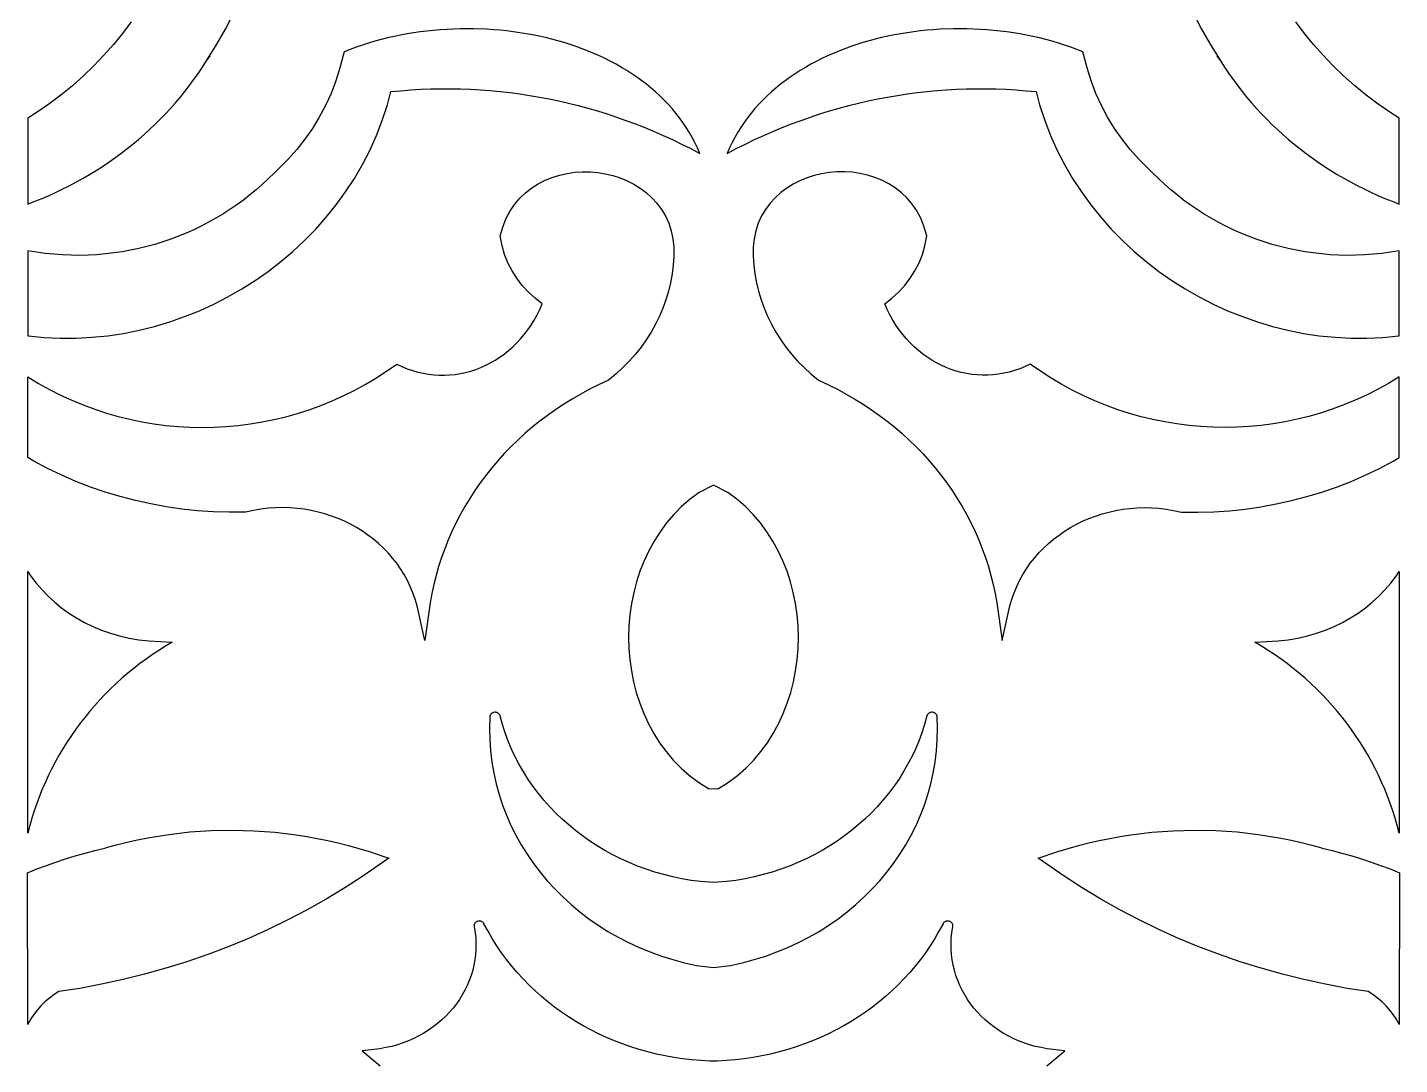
# Model space of a CAD drawing. Extents: x -1917 to -261, y -485 to 605.
# Drawn here: x -873.6 to -791.6, y -129.4 to -67.4 of the extents above; entities that cross this region are included whole.
import ezdxf

# ---------------------------------------------------------------- set-up
doc = ezdxf.new("R2010")
doc.units = 0
doc.layers.add('LAYER_1', color=18, linetype='CONTINUOUS')

msp = doc.modelspace()

# ---------------------------------------------------------------- linework, layer by layer
at = {"layer": 'LAYER_1'}
for points in [[(-867.415, -67.104), (-867.922, -67.783), (-868.461, -68.446), (-869.031, -69.091), (-869.631, -69.717), (-870.262, -70.324), (-870.922, -70.91), (-871.612, -71.474), (-872.33, -72.015), (-873.076, -72.532), (-873.587, -72.856), (-873.586, -77.98), (-873.156, -77.817), (-872.731, -77.646), (-872.31, -77.466), (-871.894, -77.278), (-871.482, -77.081), (-871.076, -76.876), (-870.674, -76.663), (-870.278, -76.442), (-869.887, -76.213), (-869.501, -75.977), (-869.122, -75.733), (-868.748, -75.481), (-868.38, -75.223), (-868.018, -74.957), (-867.662, -74.684), (-867.313, -74.405), (-866.97, -74.118), (-866.634, -73.826), (-866.305, -73.527), (-865.983, -73.221), (-865.668, -72.91), (-865.36, -72.592), (-865.059, -72.269), (-864.767, -71.94), (-864.481, -71.606), (-864.204, -71.266), (-863.935, -70.921), (-863.674, -70.57), (-863.421, -70.215), (-863.176, -69.855), (-862.941, -69.49), (-862.714, -69.121), (-862.837, -69.321), (-862.282, -68.434), (-861.766, -67.527), (-861.29, -66.601)], [(-803.928, -66.601), (-803.452, -67.527), (-802.936, -68.434), (-802.381, -69.321), (-802.505, -69.121), (-802.278, -69.49), (-802.042, -69.855), (-801.798, -70.215), (-801.545, -70.57), (-801.284, -70.921), (-801.014, -71.266), (-800.737, -71.606), (-800.452, -71.94), (-800.159, -72.269), (-799.859, -72.592), (-799.551, -72.91), (-799.236, -73.221), (-798.914, -73.527), (-798.584, -73.826), (-798.248, -74.118), (-797.906, -74.405), (-797.556, -74.684), (-797.201, -74.957), (-796.839, -75.223), (-796.471, -75.481), (-796.097, -75.733), (-795.717, -75.977), (-795.332, -76.213), (-794.941, -76.442), (-794.544, -76.663), (-794.143, -76.876), (-793.736, -77.081), (-793.325, -77.278), (-792.909, -77.466), (-792.488, -77.646), (-792.062, -77.817), (-791.633, -77.98), (-791.632, -72.856), (-792.142, -72.532), (-792.889, -72.015), (-793.607, -71.474), (-794.296, -70.91), (-794.957, -70.324), (-795.587, -69.717), (-796.188, -69.091), (-796.758, -68.446), (-797.296, -67.783), (-797.803, -67.104)], [(-812.692, -129.483), (-811.622, -128.586), (-812.677, -128.456), (-813.035, -128.394), (-813.386, -128.316), (-813.729, -128.222), (-814.063, -128.112), (-814.387, -127.987), (-814.703, -127.848), (-815.008, -127.695), (-815.303, -127.529), (-815.588, -127.349), (-815.861, -127.158), (-816.123, -126.954), (-816.373, -126.739), (-816.611, -126.513), (-816.836, -126.277), (-817.048, -126.031), (-817.246, -125.776), (-817.43, -125.512), (-817.6, -125.24), (-817.755, -124.96), (-817.894, -124.673), (-818.018, -124.379), (-818.126, -124.079), (-818.218, -123.773), (-818.293, -123.462), (-818.35, -123.146), (-818.39, -122.826), (-818.412, -122.502), (-818.416, -122.175), (-818.4, -121.845), (-818.366, -121.513), (-818.31, -121.171), (-818.306, -121.111), (-818.313, -121.055), (-818.33, -121.005), (-818.356, -120.96), (-818.389, -120.921), (-818.428, -120.889), (-818.473, -120.863), (-818.521, -120.844), (-818.572, -120.832), (-818.624, -120.828), (-818.676, -120.833), (-818.726, -120.846), (-818.775, -120.868), (-818.819, -120.899), (-818.859, -120.94), (-818.893, -120.991), (-819.135, -121.443), (-819.39, -121.881), (-819.66, -122.308), (-819.945, -122.725), (-820.245, -123.132), (-820.558, -123.527), (-820.886, -123.911), (-821.226, -124.284), (-821.58, -124.645), (-821.946, -124.994), (-822.324, -125.332), (-822.714, -125.656), (-823.115, -125.969), (-823.527, -126.268), (-823.95, -126.555), (-824.384, -126.828), (-824.827, -127.087), (-825.279, -127.333), (-825.741, -127.565), (-826.211, -127.782), (-826.69, -127.985), (-827.177, -128.174), (-827.671, -128.347), (-828.172, -128.505), (-828.68, -128.648), (-829.195, -128.775), (-829.715, -128.886), (-830.242, -128.981), (-830.773, -129.059), (-831.309, -129.121), (-831.85, -129.166), (-832.384, -129.193), (-832.609, -129.193), (-832.835, -129.193), (-833.368, -129.166), (-833.909, -129.121), (-834.445, -129.059), (-834.977, -128.981), (-835.503, -128.886), (-836.024, -128.775), (-836.538, -128.648), (-837.046, -128.505), (-837.548, -128.347), (-838.042, -128.174), (-838.529, -127.985), (-839.007, -127.782), (-839.478, -127.565), (-839.939, -127.333), (-840.392, -127.087), (-840.835, -126.828), (-841.268, -126.555), (-841.691, -126.268), (-842.103, -125.969), (-842.505, -125.656), (-842.895, -125.332), (-843.273, -124.994), (-843.639, -124.645), (-843.992, -124.284), (-844.333, -123.911), (-844.66, -123.527), (-844.974, -123.132), (-845.273, -122.725), (-845.558, -122.308), (-845.829, -121.881), (-846.084, -121.443), (-846.326, -120.991), (-846.359, -120.94), (-846.399, -120.899), (-846.444, -120.868), (-846.492, -120.846), (-846.543, -120.833), (-846.595, -120.828), (-846.647, -120.832), (-846.698, -120.844), (-846.746, -120.863), (-846.79, -120.889), (-846.83, -120.921), (-846.863, -120.96), (-846.889, -121.005), (-846.906, -121.055), (-846.913, -121.111), (-846.909, -121.171), (-846.853, -121.513), (-846.818, -121.845), (-846.803, -122.175), (-846.806, -122.502), (-846.828, -122.826), (-846.868, -123.146), (-846.926, -123.462), (-847, -123.773), (-847.092, -124.079), (-847.2, -124.379), (-847.324, -124.673), (-847.464, -124.96), (-847.619, -125.24), (-847.789, -125.512), (-847.973, -125.776), (-848.171, -126.031), (-848.383, -126.277), (-848.608, -126.513), (-848.845, -126.739), (-849.095, -126.954), (-849.357, -127.158), (-849.631, -127.349), (-849.915, -127.529), (-850.21, -127.695), (-850.516, -127.848), (-850.831, -127.987), (-851.156, -128.112), (-851.49, -128.222), (-851.832, -128.316), (-852.183, -128.394), (-852.542, -128.456), (-853.597, -128.586), (-852.526, -129.483)]]:
    msp.add_lwpolyline(points, dxfattribs=at)
for points in [[(-873.587, -85.853), (-873.563, -85.857), (-872.61, -85.952), (-871.656, -85.998), (-870.703, -85.996), (-869.753, -85.947), (-868.807, -85.851), (-867.868, -85.709), (-866.937, -85.524), (-866.016, -85.294), (-865.106, -85.023), (-864.21, -84.709), (-863.33, -84.355), (-862.466, -83.961), (-861.621, -83.528), (-860.797, -83.057), (-859.994, -82.549), (-859.216, -82.005), (-858.464, -81.425), (-857.739, -80.812), (-857.044, -80.164), (-856.38, -79.485), (-855.748, -78.773), (-855.152, -78.031), (-854.592, -77.259), (-854.07, -76.458), (-853.588, -75.629), (-853.148, -74.774), (-852.752, -73.891), (-852.402, -72.984), (-852.098, -72.053), (-851.889, -71.267), (-851.294, -71.209), (-850.699, -71.163), (-850.104, -71.127), (-849.509, -71.104), (-848.914, -71.091), (-848.32, -71.09), (-847.726, -71.1), (-847.133, -71.122), (-846.54, -71.155), (-845.949, -71.199), (-845.359, -71.254), (-844.769, -71.321), (-844.182, -71.398), (-843.595, -71.487), (-843.01, -71.587), (-842.427, -71.698), (-841.846, -71.82), (-841.266, -71.953), (-840.689, -72.097), (-840.114, -72.252), (-839.541, -72.418), (-838.971, -72.594), (-838.403, -72.782), (-837.838, -72.981), (-837.276, -73.19), (-836.717, -73.41), (-836.161, -73.641), (-835.608, -73.883), (-835.059, -74.135), (-834.513, -74.398), (-833.971, -74.672), (-833.432, -74.956), (-833.574, -74.63), (-833.726, -74.312), (-833.89, -74), (-834.064, -73.696), (-834.249, -73.399), (-834.444, -73.109), (-834.649, -72.827), (-834.864, -72.552), (-835.088, -72.283), (-835.321, -72.023), (-835.563, -71.769), (-835.814, -71.523), (-836.073, -71.284), (-836.341, -71.052), (-836.616, -70.827), (-836.9, -70.61), (-837.19, -70.4), (-837.488, -70.198), (-837.793, -70.002), (-838.105, -69.814), (-838.423, -69.633), (-838.747, -69.46), (-839.077, -69.294), (-839.413, -69.135), (-839.755, -68.984), (-840.102, -68.84), (-840.453, -68.703), (-840.81, -68.574), (-841.171, -68.452), (-841.536, -68.337), (-841.905, -68.23), (-842.277, -68.131), (-842.654, -68.038), (-843.033, -67.953), (-843.416, -67.876), (-843.801, -67.805), (-844.189, -67.743), (-844.579, -67.687), (-844.971, -67.64), (-845.364, -67.599), (-845.759, -67.566), (-846.156, -67.541), (-846.951, -67.512), (-847.749, -67.513), (-848.148, -67.525), (-848.546, -67.544), (-848.945, -67.571), (-849.342, -67.606), (-849.738, -67.648), (-850.133, -67.697), (-850.527, -67.754), (-850.919, -67.818), (-851.309, -67.89), (-851.697, -67.97), (-852.082, -68.057), (-852.464, -68.152), (-852.844, -68.254), (-853.22, -68.364), (-853.592, -68.481), (-853.961, -68.606), (-854.326, -68.739), (-854.687, -68.879), (-854.687, -68.879), (-854.928, -69.847), (-855.172, -70.619), (-855.46, -71.367), (-855.791, -72.09), (-856.163, -72.788), (-856.574, -73.459), (-857.022, -74.103), (-857.507, -74.72), (-858.025, -75.308), (-858.576, -75.866), (-858.851, -76.117), (-859.201, -76.465), (-859.561, -76.802), (-859.931, -77.127), (-860.311, -77.442), (-860.7, -77.744), (-861.098, -78.035), (-861.505, -78.313), (-861.921, -78.58), (-862.344, -78.833), (-862.776, -79.074), (-863.214, -79.303), (-863.66, -79.518), (-864.113, -79.72), (-864.572, -79.909), (-865.038, -80.083), (-865.509, -80.244), (-865.986, -80.391), (-866.468, -80.524), (-866.955, -80.642), (-867.446, -80.746), (-867.942, -80.835), (-868.442, -80.908), (-868.945, -80.967), (-869.452, -81.01), (-869.962, -81.037), (-870.474, -81.049), (-870.989, -81.044), (-871.506, -81.023), (-872.025, -80.986), (-872.545, -80.932), (-873.066, -80.862), (-873.588, -80.774)], [(-831.786, -74.956), (-831.248, -74.672), (-830.705, -74.398), (-830.16, -74.135), (-829.61, -73.883), (-829.057, -73.641), (-828.501, -73.41), (-827.942, -73.19), (-827.38, -72.981), (-826.815, -72.782), (-826.248, -72.594), (-825.677, -72.418), (-825.105, -72.252), (-824.529, -72.097), (-823.952, -71.953), (-823.373, -71.82), (-822.791, -71.698), (-822.208, -71.587), (-821.623, -71.487), (-821.037, -71.398), (-820.449, -71.321), (-819.86, -71.254), (-819.27, -71.199), (-818.678, -71.155), (-818.086, -71.122), (-817.493, -71.1), (-816.899, -71.09), (-816.305, -71.091), (-815.71, -71.104), (-815.115, -71.127), (-814.52, -71.163), (-813.924, -71.209), (-813.329, -71.267), (-813.12, -72.053), (-812.817, -72.984), (-812.466, -73.891), (-812.07, -74.774), (-811.63, -75.629), (-811.149, -76.458), (-810.627, -77.259), (-810.067, -78.031), (-809.47, -78.773), (-808.839, -79.485), (-808.175, -80.164), (-807.479, -80.812), (-806.754, -81.425), (-806.002, -82.005), (-805.224, -82.549), (-804.422, -83.057), (-803.598, -83.528), (-802.753, -83.961), (-801.889, -84.355), (-801.008, -84.709), (-800.112, -85.023), (-799.203, -85.294), (-798.282, -85.524), (-797.351, -85.709), (-796.411, -85.851), (-795.466, -85.947), (-794.516, -85.996), (-793.562, -85.998), (-792.608, -85.952), (-791.655, -85.857), (-791.632, -85.853), (-791.631, -80.774), (-792.153, -80.862), (-792.674, -80.932), (-793.194, -80.986), (-793.713, -81.023), (-794.229, -81.044), (-794.744, -81.049), (-795.257, -81.037), (-795.767, -81.01), (-796.273, -80.967), (-796.777, -80.908), (-797.277, -80.835), (-797.772, -80.746), (-798.264, -80.642), (-798.751, -80.524), (-799.233, -80.391), (-799.71, -80.244), (-800.181, -80.083), (-800.646, -79.909), (-801.106, -79.72), (-801.558, -79.518), (-802.004, -79.303), (-802.443, -79.074), (-802.874, -78.833), (-803.298, -78.58), (-803.713, -78.313), (-804.12, -78.035), (-804.518, -77.744), (-804.908, -77.442), (-805.288, -77.127), (-805.658, -76.802), (-806.018, -76.465), (-806.368, -76.117), (-806.642, -75.866), (-807.193, -75.308), (-807.712, -74.72), (-808.196, -74.103), (-808.645, -73.459), (-809.056, -72.788), (-809.428, -72.09), (-809.759, -71.367), (-810.047, -70.619), (-810.29, -69.847), (-810.531, -68.879), (-810.531, -68.879), (-810.892, -68.739), (-811.257, -68.606), (-811.626, -68.481), (-811.999, -68.364), (-812.375, -68.254), (-812.754, -68.152), (-813.137, -68.057), (-813.522, -67.97), (-813.91, -67.89), (-814.3, -67.818), (-814.691, -67.754), (-815.085, -67.697), (-815.48, -67.648), (-815.877, -67.606), (-816.274, -67.571), (-816.672, -67.544), (-817.47, -67.513), (-818.267, -67.512), (-819.063, -67.541), (-819.459, -67.566), (-819.854, -67.599), (-820.248, -67.64), (-820.64, -67.687), (-821.03, -67.743), (-821.418, -67.805), (-821.803, -67.876), (-822.185, -67.953), (-822.565, -68.038), (-822.941, -68.131), (-823.314, -68.23), (-823.683, -68.337), (-824.048, -68.452), (-824.409, -68.574), (-824.765, -68.703), (-825.117, -68.84), (-825.464, -68.984), (-825.805, -69.135), (-826.141, -69.294), (-826.471, -69.46), (-826.796, -69.633), (-827.114, -69.814), (-827.425, -70.002), (-827.73, -70.198), (-828.028, -70.4), (-828.319, -70.61), (-828.602, -70.827), (-828.878, -71.052), (-829.145, -71.284), (-829.405, -71.523), (-829.656, -71.769), (-829.898, -72.023), (-830.131, -72.283), (-830.355, -72.552), (-830.57, -72.827), (-830.775, -73.109), (-830.969, -73.399), (-831.154, -73.696), (-831.328, -74), (-831.492, -74.312), (-831.645, -74.63)], [(-873.587, -93.135), (-873.589, -88.318), (-872.945, -88.706), (-872.291, -89.066), (-871.626, -89.401), (-870.953, -89.708), (-870.272, -89.989), (-869.583, -90.242), (-868.888, -90.47), (-868.186, -90.67), (-867.479, -90.844), (-866.768, -90.992), (-866.053, -91.112), (-865.335, -91.207), (-864.615, -91.274), (-863.894, -91.316), (-863.172, -91.33), (-862.45, -91.318), (-861.729, -91.28), (-861.009, -91.215), (-860.292, -91.124), (-859.578, -91.007), (-858.868, -90.863), (-858.163, -90.693), (-857.463, -90.496), (-856.77, -90.273), (-856.083, -90.024), (-855.404, -89.749), (-854.734, -89.447), (-854.073, -89.119), (-853.422, -88.765), (-852.782, -88.385), (-852.153, -87.979), (-851.537, -87.546), (-851.537, -87.546), (-851.537, -87.546), (-851.226, -87.694), (-850.912, -87.823), (-850.595, -87.933), (-850.277, -88.024), (-849.957, -88.097), (-849.637, -88.151), (-849.316, -88.188), (-848.996, -88.207), (-848.677, -88.208), (-848.359, -88.193), (-848.043, -88.16), (-847.729, -88.11), (-847.419, -88.044), (-847.112, -87.961), (-846.81, -87.863), (-846.512, -87.748), (-846.219, -87.618), (-845.932, -87.472), (-845.652, -87.311), (-845.379, -87.135), (-845.113, -86.944), (-844.855, -86.739), (-844.605, -86.52), (-844.365, -86.286), (-844.135, -86.039), (-843.914, -85.778), (-843.705, -85.503), (-843.507, -85.216), (-843.32, -84.915), (-843.146, -84.602), (-842.985, -84.276), (-842.838, -83.938), (-843.27, -83.607), (-843.67, -83.242), (-844.035, -82.846), (-844.362, -82.421), (-844.649, -81.969), (-844.893, -81.492), (-845.093, -80.993), (-845.244, -80.472), (-845.356, -79.88), (-845.187, -79.312), (-844.991, -78.835), (-844.754, -78.396), (-844.48, -77.994), (-844.173, -77.631), (-843.834, -77.306), (-843.469, -77.019), (-843.081, -76.771), (-842.673, -76.56), (-842.248, -76.387), (-841.81, -76.25), (-841.362, -76.149), (-840.907, -76.084), (-840.448, -76.054), (-839.988, -76.059), (-839.53, -76.097), (-839.077, -76.17), (-838.631, -76.276), (-838.196, -76.416), (-837.775, -76.588), (-837.371, -76.793), (-836.987, -77.031), (-836.626, -77.301), (-836.291, -77.603), (-835.987, -77.937), (-835.715, -78.302), (-835.481, -78.697), (-835.287, -79.123), (-835.136, -79.577), (-835.033, -80.058), (-834.979, -80.567), (-834.978, -81.097), (-835.014, -81.632), (-835.081, -82.16), (-835.177, -82.683), (-835.301, -83.198), (-835.454, -83.705), (-835.635, -84.204), (-835.844, -84.692), (-836.079, -85.17), (-836.34, -85.636), (-836.627, -86.089), (-836.94, -86.529), (-837.277, -86.954), (-837.639, -87.363), (-838.024, -87.756), (-838.433, -88.132), (-838.889, -88.509), (-839.478, -88.783), (-840.016, -89.052), (-840.542, -89.336), (-841.056, -89.634), (-841.558, -89.946), (-842.048, -90.271), (-842.525, -90.61), (-842.989, -90.961), (-843.44, -91.325), (-843.878, -91.701), (-844.302, -92.089), (-844.713, -92.489), (-845.109, -92.899), (-845.491, -93.321), (-845.859, -93.753), (-846.211, -94.195), (-846.548, -94.647), (-846.87, -95.109), (-847.177, -95.579), (-847.467, -96.059), (-847.741, -96.547), (-847.999, -97.043), (-848.24, -97.547), (-848.465, -98.058), (-848.672, -98.577), (-848.861, -99.102), (-849.033, -99.634), (-849.187, -100.172), (-849.323, -100.716), (-849.441, -101.265), (-849.539, -101.82), (-849.858, -104.061), (-850.323, -101.992), (-850.436, -101.596), (-850.571, -101.21), (-850.726, -100.835), (-850.901, -100.472), (-851.095, -100.119), (-851.308, -99.779), (-851.539, -99.45), (-851.786, -99.135), (-852.05, -98.833), (-852.33, -98.544), (-852.625, -98.269), (-852.933, -98.009), (-853.256, -97.763), (-853.591, -97.533), (-853.938, -97.318), (-854.296, -97.12), (-854.665, -96.939), (-855.044, -96.774), (-855.432, -96.627), (-855.828, -96.498), (-856.232, -96.387), (-856.642, -96.295), (-857.059, -96.222), (-857.482, -96.169), (-857.909, -96.136), (-858.34, -96.124), (-858.774, -96.132), (-859.211, -96.162), (-859.649, -96.213), (-860.089, -96.287), (-860.57, -96.392), (-861.55, -96.4), (-862.499, -96.372), (-863.444, -96.308), (-864.383, -96.209), (-865.315, -96.075), (-866.239, -95.907), (-867.155, -95.704), (-868.06, -95.467), (-868.955, -95.196), (-869.837, -94.893), (-870.705, -94.556), (-871.559, -94.186), (-872.397, -93.784), (-873.218, -93.349)], [(-813.682, -87.546), (-813.682, -87.546), (-813.682, -87.546), (-813.993, -87.694), (-814.307, -87.823), (-814.623, -87.933), (-814.942, -88.024), (-815.261, -88.097), (-815.581, -88.151), (-815.902, -88.188), (-816.222, -88.207), (-816.542, -88.208), (-816.86, -88.193), (-817.176, -88.16), (-817.489, -88.11), (-817.8, -88.044), (-818.106, -87.961), (-818.409, -87.863), (-818.707, -87.748), (-818.999, -87.618), (-819.286, -87.472), (-819.566, -87.311), (-819.84, -87.135), (-820.106, -86.944), (-820.364, -86.739), (-820.613, -86.52), (-820.853, -86.286), (-821.084, -86.039), (-821.304, -85.778), (-821.514, -85.503), (-821.712, -85.216), (-821.898, -84.915), (-822.072, -84.602), (-822.233, -84.276), (-822.38, -83.938), (-821.948, -83.607), (-821.549, -83.242), (-821.184, -82.846), (-820.857, -82.421), (-820.57, -81.969), (-820.325, -81.492), (-820.126, -80.993), (-819.974, -80.472), (-819.863, -79.88), (-820.031, -79.312), (-820.228, -78.835), (-820.464, -78.396), (-820.738, -77.994), (-821.046, -77.631), (-821.384, -77.306), (-821.749, -77.019), (-822.138, -76.771), (-822.546, -76.56), (-822.97, -76.387), (-823.408, -76.25), (-823.856, -76.149), (-824.311, -76.084), (-824.77, -76.054), (-825.23, -76.059), (-825.689, -76.097), (-826.142, -76.17), (-826.587, -76.276), (-827.022, -76.416), (-827.443, -76.588), (-827.847, -76.793), (-828.232, -77.031), (-828.593, -77.301), (-828.927, -77.603), (-829.232, -77.937), (-829.503, -78.302), (-829.738, -78.697), (-829.932, -79.123), (-830.082, -79.577), (-830.186, -80.058), (-830.24, -80.567), (-830.241, -81.097), (-830.204, -81.632), (-830.138, -82.16), (-830.042, -82.683), (-829.917, -83.198), (-829.764, -83.705), (-829.583, -84.204), (-829.375, -84.692), (-829.14, -85.17), (-828.878, -85.636), (-828.591, -86.089), (-828.279, -86.529), (-827.941, -86.954), (-827.58, -87.363), (-827.195, -87.756), (-826.786, -88.132), (-826.33, -88.509), (-825.74, -88.783), (-825.203, -89.052), (-824.677, -89.336), (-824.163, -89.634), (-823.661, -89.946), (-823.171, -90.271), (-822.694, -90.61), (-822.23, -90.961), (-821.778, -91.325), (-821.34, -91.701), (-820.916, -92.089), (-820.506, -92.489), (-820.109, -92.899), (-819.727, -93.321), (-819.36, -93.753), (-819.007, -94.195), (-818.67, -94.647), (-818.348, -95.109), (-818.042, -95.579), (-817.751, -96.059), (-817.477, -96.547), (-817.219, -97.043), (-816.978, -97.547), (-816.754, -98.058), (-816.547, -98.577), (-816.357, -99.102), (-816.185, -99.634), (-816.031, -100.172), (-815.895, -100.716), (-815.778, -101.265), (-815.679, -101.82), (-815.36, -104.061), (-814.895, -101.992), (-814.782, -101.596), (-814.648, -101.21), (-814.492, -100.835), (-814.317, -100.472), (-814.123, -100.119), (-813.91, -99.779), (-813.68, -99.45), (-813.432, -99.135), (-813.168, -98.833), (-812.889, -98.544), (-812.594, -98.269), (-812.285, -98.009), (-811.963, -97.763), (-811.628, -97.533), (-811.281, -97.318), (-810.922, -97.12), (-810.553, -96.939), (-810.175, -96.774), (-809.787, -96.627), (-809.391, -96.498), (-808.987, -96.387), (-808.576, -96.295), (-808.159, -96.222), (-807.737, -96.169), (-807.31, -96.136), (-806.879, -96.124), (-806.445, -96.132), (-806.008, -96.162), (-805.569, -96.213), (-805.129, -96.287), (-804.648, -96.392), (-803.668, -96.4), (-802.719, -96.372), (-801.775, -96.308), (-800.836, -96.209), (-799.904, -96.075), (-798.979, -95.907), (-798.064, -95.704), (-797.158, -95.467), (-796.264, -95.196), (-795.382, -94.893), (-794.514, -94.556), (-793.66, -94.186), (-792.822, -93.784), (-792, -93.349), (-791.632, -93.135), (-791.63, -88.318), (-792.274, -88.706), (-792.928, -89.066), (-793.592, -89.401), (-794.265, -89.708), (-794.946, -89.989), (-795.635, -90.242), (-796.331, -90.47), (-797.033, -90.67), (-797.739, -90.844), (-798.451, -90.992), (-799.165, -91.112), (-799.883, -91.207), (-800.603, -91.274), (-801.325, -91.316), (-802.047, -91.33), (-802.769, -91.318), (-803.49, -91.28), (-804.209, -91.215), (-804.926, -91.124), (-805.64, -91.007), (-806.35, -90.863), (-807.055, -90.693), (-807.755, -90.496), (-808.449, -90.273), (-809.135, -90.024), (-809.814, -89.749), (-810.484, -89.447), (-811.146, -89.119), (-811.797, -88.765), (-812.437, -88.385), (-813.065, -87.979)], [(-832.609, -112.918), (-832.352, -112.933), (-831.899, -112.648), (-831.88, -112.634), (-831.713, -112.528), (-831.175, -112.124), (-830.673, -111.685), (-830.209, -111.211), (-829.781, -110.707), (-829.391, -110.175), (-829.038, -109.617), (-828.722, -109.035), (-828.443, -108.434), (-828.202, -107.814), (-827.997, -107.179), (-827.831, -106.532), (-827.701, -105.874), (-827.609, -105.209), (-827.554, -104.538), (-827.537, -103.866), (-827.556, -103.193), (-827.613, -102.523), (-827.708, -101.858), (-827.839, -101.201), (-828.008, -100.554), (-828.214, -99.919), (-828.458, -99.3), (-828.739, -98.699), (-829.057, -98.119), (-829.413, -97.562), (-829.805, -97.03), (-830.235, -96.527), (-830.702, -96.055), (-831.206, -95.617), (-831.746, -95.215), (-832.609, -94.787), (-833.472, -95.215), (-834.013, -95.617), (-834.517, -96.055), (-834.983, -96.527), (-835.413, -97.03), (-835.806, -97.562), (-836.161, -98.119), (-836.48, -98.699), (-836.76, -99.3), (-837.004, -99.919), (-837.21, -100.554), (-837.379, -101.201), (-837.511, -101.858), (-837.605, -102.523), (-837.662, -103.193), (-837.682, -103.866), (-837.664, -104.538), (-837.609, -105.209), (-837.517, -105.874), (-837.388, -106.532), (-837.221, -107.179), (-837.017, -107.814), (-836.776, -108.434), (-836.497, -109.035), (-836.181, -109.617), (-835.828, -110.175), (-835.437, -110.707), (-835.01, -111.211), (-834.545, -111.685), (-834.044, -112.124), (-833.506, -112.528), (-833.339, -112.634), (-833.32, -112.648), (-832.866, -112.933)], [(-873.589, -115.572), (-873.587, -99.94), (-873.393, -100.225), (-873.076, -100.638), (-872.734, -101.034), (-872.367, -101.412), (-871.976, -101.77), (-871.562, -102.107), (-871.127, -102.423), (-870.671, -102.716), (-870.194, -102.985), (-869.698, -103.228), (-869.183, -103.445), (-868.65, -103.635), (-868.1, -103.795), (-867.534, -103.926), (-866.953, -104.026), (-866.357, -104.093), (-864.957, -104.171), (-865.359, -104.407), (-865.753, -104.654), (-866.141, -104.909), (-866.52, -105.174), (-866.892, -105.448), (-867.257, -105.731), (-867.613, -106.022), (-867.962, -106.321), (-868.302, -106.629), (-868.634, -106.945), (-868.957, -107.269), (-869.273, -107.6), (-869.579, -107.939), (-869.877, -108.286), (-870.165, -108.639), (-870.445, -109), (-870.716, -109.367), (-870.977, -109.741), (-871.229, -110.121), (-871.471, -110.508), (-871.704, -110.901), (-871.927, -111.299), (-872.14, -111.704), (-872.342, -112.114), (-872.535, -112.529), (-872.718, -112.95), (-872.89, -113.375), (-873.051, -113.806), (-873.202, -114.241), (-873.342, -114.68), (-873.471, -115.124)], [(-791.63, -115.572), (-791.748, -115.124), (-791.877, -114.68), (-792.017, -114.241), (-792.168, -113.806), (-792.329, -113.375), (-792.501, -112.95), (-792.683, -112.529), (-792.876, -112.114), (-793.079, -111.704), (-793.292, -111.299), (-793.515, -110.901), (-793.747, -110.508), (-793.99, -110.121), (-794.242, -109.741), (-794.503, -109.367), (-794.773, -109), (-795.053, -108.639), (-795.342, -108.286), (-795.64, -107.939), (-795.946, -107.6), (-796.261, -107.269), (-796.585, -106.945), (-796.917, -106.629), (-797.257, -106.321), (-797.605, -106.022), (-797.962, -105.731), (-798.326, -105.448), (-798.698, -105.174), (-799.078, -104.909), (-799.465, -104.654), (-799.86, -104.407), (-800.262, -104.171), (-798.861, -104.093), (-798.265, -104.026), (-797.684, -103.926), (-797.118, -103.795), (-796.568, -103.635), (-796.036, -103.445), (-795.521, -103.228), (-795.025, -102.985), (-794.548, -102.716), (-794.091, -102.423), (-793.656, -102.107), (-793.243, -101.77), (-792.852, -101.412), (-792.485, -101.034), (-792.142, -100.638), (-791.825, -100.225), (-791.632, -99.94)], [(-832.609, -123.613), (-831.603, -123.477), (-830.885, -123.319), (-830.181, -123.133), (-829.492, -122.918), (-828.82, -122.676), (-828.164, -122.407), (-827.525, -122.112), (-826.904, -121.791), (-826.303, -121.447), (-825.72, -121.079), (-825.158, -120.688), (-824.617, -120.275), (-824.097, -119.841), (-823.6, -119.387), (-823.125, -118.913), (-822.674, -118.42), (-822.248, -117.909), (-821.846, -117.381), (-821.47, -116.837), (-821.121, -116.277), (-820.799, -115.702), (-820.504, -115.113), (-820.238, -114.511), (-820.002, -113.897), (-819.795, -113.271), (-819.619, -112.634), (-819.474, -111.987), (-819.362, -111.331), (-819.282, -110.667), (-819.236, -109.995), (-819.223, -109.317), (-819.246, -108.639), (-819.253, -108.579), (-819.271, -108.525), (-819.298, -108.479), (-819.333, -108.439), (-819.374, -108.407), (-819.42, -108.382), (-819.469, -108.364), (-819.521, -108.355), (-819.573, -108.353), (-819.625, -108.359), (-819.676, -108.374), (-819.723, -108.397), (-819.766, -108.428), (-819.804, -108.467), (-819.834, -108.516), (-819.856, -108.573), (-819.998, -109.086), (-820.16, -109.585), (-820.342, -110.074), (-820.544, -110.553), (-820.766, -111.023), (-821.007, -111.482), (-821.266, -111.931), (-821.544, -112.368), (-821.839, -112.794), (-822.152, -113.208), (-822.481, -113.61), (-822.826, -113.999), (-823.187, -114.375), (-823.564, -114.738), (-823.955, -115.087), (-824.361, -115.422), (-824.78, -115.742), (-825.213, -116.047), (-825.659, -116.337), (-826.117, -116.611), (-826.587, -116.869), (-827.069, -117.11), (-827.562, -117.335), (-828.065, -117.542), (-828.578, -117.731), (-829.1, -117.902), (-829.632, -118.055), (-830.172, -118.189), (-830.72, -118.304), (-831.276, -118.399), (-831.839, -118.474), (-832.609, -118.527), (-833.379, -118.474), (-833.942, -118.399), (-834.498, -118.304), (-835.047, -118.189), (-835.587, -118.055), (-836.118, -117.902), (-836.641, -117.731), (-837.154, -117.542), (-837.657, -117.335), (-838.15, -117.11), (-838.631, -116.869), (-839.101, -116.611), (-839.559, -116.337), (-840.005, -116.047), (-840.438, -115.742), (-840.858, -115.422), (-841.263, -115.087), (-841.655, -114.738), (-842.031, -114.375), (-842.392, -113.999), (-842.738, -113.61), (-843.067, -113.208), (-843.379, -112.794), (-843.675, -112.368), (-843.952, -111.931), (-844.212, -111.482), (-844.453, -111.023), (-844.675, -110.553), (-844.877, -110.074), (-845.059, -109.585), (-845.221, -109.086), (-845.363, -108.573), (-845.385, -108.516), (-845.415, -108.467), (-845.452, -108.428), (-845.495, -108.397), (-845.543, -108.374), (-845.593, -108.359), (-845.645, -108.353), (-845.698, -108.355), (-845.75, -108.364), (-845.799, -108.382), (-845.845, -108.407), (-845.886, -108.439), (-845.92, -108.479), (-845.947, -108.525), (-845.965, -108.579), (-845.973, -108.639), (-845.995, -109.317), (-845.983, -109.995), (-845.937, -110.667), (-845.857, -111.331), (-845.744, -111.987), (-845.599, -112.634), (-845.423, -113.271), (-845.217, -113.897), (-844.98, -114.511), (-844.714, -115.113), (-844.42, -115.702), (-844.098, -116.277), (-843.748, -116.837), (-843.373, -117.381), (-842.971, -117.909), (-842.544, -118.42), (-842.093, -118.913), (-841.619, -119.387), (-841.121, -119.841), (-840.602, -120.275), (-840.06, -120.688), (-839.498, -121.079), (-838.916, -121.447), (-838.314, -121.791), (-837.694, -122.112), (-837.055, -122.407), (-836.399, -122.676), (-835.726, -122.918), (-835.038, -123.133), (-834.334, -123.319), (-833.616, -123.477)], [(-873.587, -127.015), (-873.605, -117.939), (-873.042, -117.717), (-872.474, -117.505), (-871.901, -117.304), (-871.324, -117.114), (-870.744, -116.936), (-870.16, -116.768), (-869.574, -116.612), (-868.985, -116.467), (-868.89, -116.44), (-868.276, -116.272), (-867.658, -116.118), (-867.037, -115.979), (-866.411, -115.855), (-865.158, -115.652), (-863.894, -115.507), (-862.625, -115.422), (-861.353, -115.396), (-860.08, -115.429), (-858.811, -115.522), (-858.176, -115.591), (-857.543, -115.675), (-856.912, -115.774), (-856.284, -115.887), (-855.657, -116.016), (-855.034, -116.16), (-854.413, -116.318), (-853.796, -116.492), (-853.182, -116.681), (-852.018, -117.07), (-853.557, -118.139), (-854.645, -118.845), (-855.756, -119.518), (-856.888, -120.157), (-858.04, -120.762), (-859.212, -121.333), (-860.402, -121.868), (-861.611, -122.369), (-862.835, -122.833), (-864.076, -123.262), (-865.331, -123.654), (-866.601, -124.01), (-867.883, -124.328), (-869.177, -124.609), (-870.483, -124.852), (-871.729, -125.046), (-872.001, -125.215), (-872.294, -125.428), (-872.564, -125.655), (-872.809, -125.894), (-873.032, -126.145), (-873.231, -126.407), (-873.407, -126.678), (-873.56, -126.957)], [(-791.632, -127.015), (-791.658, -126.957), (-791.812, -126.678), (-791.988, -126.407), (-792.187, -126.145), (-792.409, -125.894), (-792.655, -125.655), (-792.924, -125.428), (-793.218, -125.215), (-793.49, -125.046), (-794.736, -124.852), (-796.041, -124.609), (-797.336, -124.328), (-798.618, -124.01), (-799.887, -123.654), (-801.143, -123.262), (-802.383, -122.833), (-803.608, -122.369), (-804.816, -121.868), (-806.007, -121.333), (-807.178, -120.762), (-808.331, -120.157), (-809.463, -119.518), (-810.573, -118.845), (-811.662, -118.139), (-813.201, -117.07), (-812.037, -116.681), (-811.423, -116.492), (-810.806, -116.318), (-810.185, -116.16), (-809.561, -116.016), (-808.935, -115.887), (-808.306, -115.774), (-807.675, -115.675), (-807.043, -115.591), (-806.407, -115.522), (-805.138, -115.429), (-803.865, -115.396), (-802.593, -115.422), (-801.324, -115.507), (-800.061, -115.652), (-798.807, -115.855), (-798.181, -115.979), (-797.56, -116.118), (-796.943, -116.272), (-796.329, -116.44), (-796.234, -116.467), (-795.645, -116.612), (-795.058, -116.768), (-794.475, -116.936), (-793.894, -117.114), (-793.318, -117.304), (-792.745, -117.505), (-792.177, -117.717), (-791.614, -117.939)]]:
    msp.add_lwpolyline(points, close=True, dxfattribs=at)

doc.saveas('drawing.dxf')
